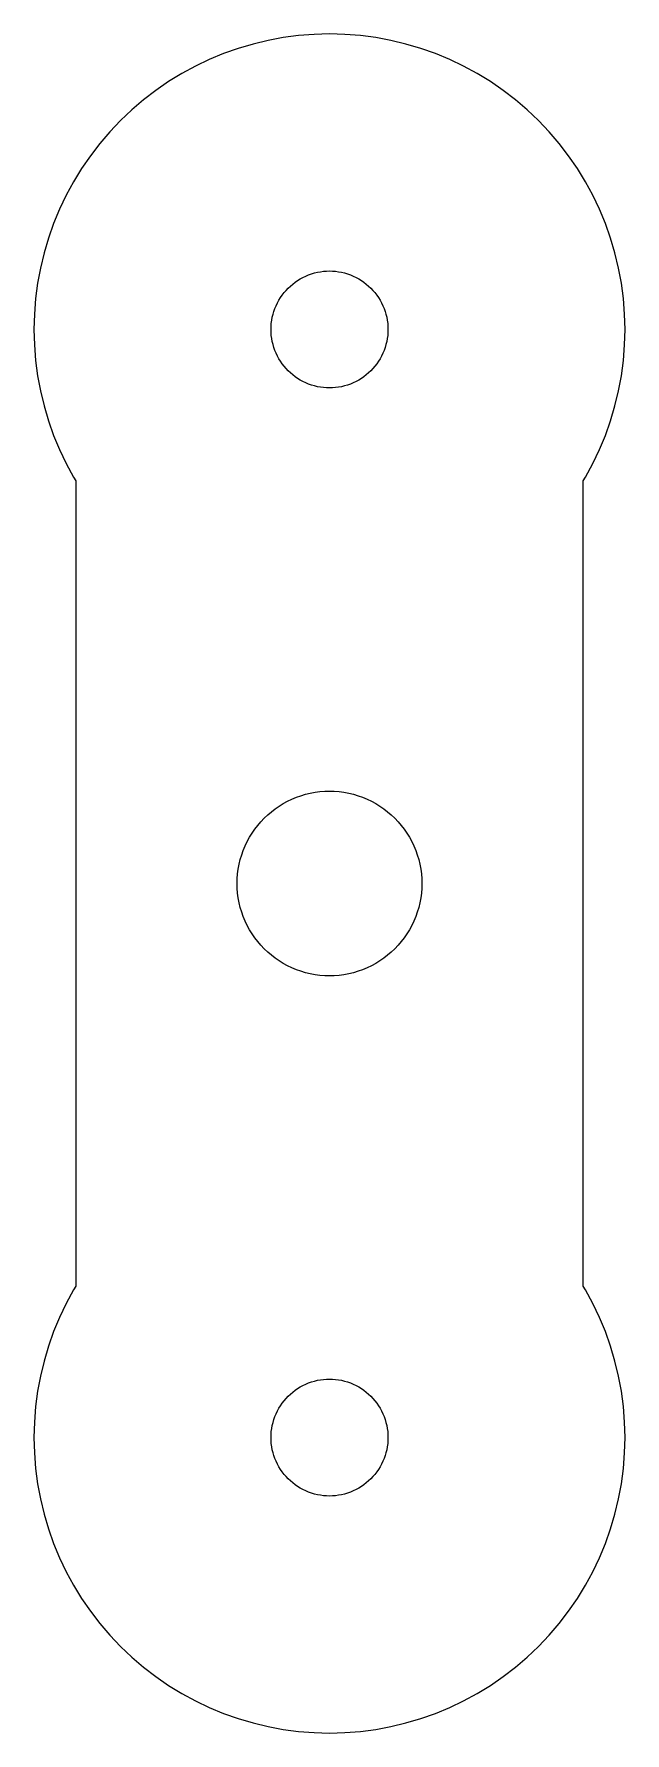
# Model space of a CAD drawing. Header units: metres. Extents: x -9.6 to 9.6, y -27.6 to 27.6.
import ezdxf

# ---------------------------------------------------------------- set-up
doc = ezdxf.new("R2010")
doc.units = ezdxf.units.M

msp = doc.modelspace()

# ---------------------------------------------------------------- linework, layer by layer
for p, q in [((0, 27.6), (-0.502424, 27.5868)), ((0.502424, 27.5868), (0, 27.6)), ((-2.96656, 27.1301), (-3.44033, 26.9624)), ((-2.48466, 27.2729), (-2.96656, 27.1301)), ((-1.99595, 27.3902), (-2.48466, 27.2729)), ((-1.50177, 27.4818), (-1.99595, 27.3902)), ((-1.00347, 27.5474), (-1.50177, 27.4818)), ((-0.502424, 27.5868), (-1.00347, 27.5474)), ((1.00347, 27.5474), (0.502424, 27.5868)), ((1.50177, 27.4818), (1.00347, 27.5474)), ((1.99595, 27.3902), (1.50177, 27.4818)), ((2.48466, 27.2729), (1.99595, 27.3902)), ((2.96656, 27.1301), (2.48466, 27.2729)), ((3.44033, 26.9624), (2.96656, 27.1301)), ((-4.35831, 26.5537), (-4.8, 26.3138)), ((-3.90467, 26.77), (-4.35831, 26.5537)), ((-3.44033, 26.9624), (-3.90467, 26.77)), ((3.90467, 26.77), (3.44033, 26.9624)), ((4.35831, 26.5537), (3.90467, 26.77)), ((4.8, 26.3138), (4.35831, 26.5537)), ((-5.22853, 26.0512), (-5.64274, 25.7666)), ((-4.8, 26.3138), (-5.22853, 26.0512)), ((5.22853, 26.0512), (4.8, 26.3138)), ((5.64274, 25.7666), (5.22853, 26.0512)), ((-6.04148, 25.4606), (-6.42365, 25.1342)), ((-5.64274, 25.7666), (-6.04148, 25.4606)), ((6.04148, 25.4606), (5.64274, 25.7666)), ((6.42365, 25.1342), (6.04148, 25.4606)), ((-6.42365, 25.1342), (-6.78822, 24.7882)), ((6.78822, 24.7882), (6.42365, 25.1342)), ((-7.13419, 24.4237), (-7.4606, 24.0415)), ((-6.78822, 24.7882), (-7.13419, 24.4237)), ((7.13419, 24.4237), (6.78822, 24.7882)), ((7.4606, 24.0415), (7.13419, 24.4237)), ((-7.4606, 24.0415), (-7.76656, 23.6427)), ((7.76656, 23.6427), (7.4606, 24.0415)), ((-8.05124, 23.2285), (-8.31384, 22.8)), ((-7.76656, 23.6427), (-8.05124, 23.2285)), ((8.05124, 23.2285), (7.76656, 23.6427)), ((8.31384, 22.8), (8.05124, 23.2285)), ((-8.31384, 22.8), (-8.55366, 22.3583)), ((8.55366, 22.3583), (8.31384, 22.8)), ((-8.55366, 22.3583), (-8.77004, 21.9047)), ((8.77004, 21.9047), (8.55366, 22.3583)), ((-8.77004, 21.9047), (-8.96237, 21.4403)), ((8.96237, 21.4403), (8.77004, 21.9047)), ((-8.96237, 21.4403), (-9.13014, 20.9666)), ((9.13014, 20.9666), (8.96237, 21.4403)), ((-9.27289, 20.4847), (-9.39022, 19.996)), ((-9.13014, 20.9666), (-9.27289, 20.4847)), ((9.27289, 20.4847), (9.13014, 20.9666)), ((9.39022, 19.996), (9.27289, 20.4847)), ((-9.39022, 19.996), (-9.48181, 19.5018)), ((-0.395032, 19.8585), (-0.297225, 19.8766)), ((-0.297225, 19.8766), (-0.198604, 19.8896)), ((-0.198604, 19.8896), (-0.099438, 19.8974)), ((-0.099438, 19.8974), (0, 19.9)), ((0, 19.9), (0.099438, 19.8974)), ((0.099438, 19.8974), (0.198604, 19.8896)), ((0.198604, 19.8896), (0.297225, 19.8766)), ((0.297225, 19.8766), (0.395032, 19.8585)), ((9.48181, 19.5018), (9.39022, 19.996)), ((-9.48181, 19.5018), (-9.54741, 19.0035)), ((-1.41197, 19.2713), (-1.3435, 19.3435)), ((-1.3435, 19.3435), (-1.27135, 19.412)), ((-1.27135, 19.412), (-1.19571, 19.4766)), ((-1.19571, 19.4766), (-1.11679, 19.5371)), ((-1.11679, 19.5371), (-1.03481, 19.5935)), ((-1.03481, 19.5935), (-0.95, 19.6454)), ((-0.95, 19.6454), (-0.862581, 19.6929)), ((-0.862581, 19.6929), (-0.772799, 19.7357)), ((-0.772799, 19.7357), (-0.680899, 19.7738)), ((-0.680899, 19.7738), (-0.587132, 19.807)), ((-0.587132, 19.807), (-0.491755, 19.8353)), ((-0.491755, 19.8353), (-0.395032, 19.8585)), ((0.395032, 19.8585), (0.491755, 19.8353)), ((0.491755, 19.8353), (0.587132, 19.807)), ((0.587132, 19.807), (0.680899, 19.7738)), ((0.680899, 19.7738), (0.772799, 19.7357)), ((0.772799, 19.7357), (0.862581, 19.6929)), ((0.862581, 19.6929), (0.95, 19.6454)), ((0.95, 19.6454), (1.03481, 19.5935)), ((1.03481, 19.5935), (1.11679, 19.5371)), ((1.11679, 19.5371), (1.19571, 19.4766)), ((1.19571, 19.4766), (1.27135, 19.412)), ((1.27135, 19.412), (1.3435, 19.3435)), ((1.3435, 19.3435), (1.41197, 19.2713)), ((9.54741, 19.0035), (9.48181, 19.5018)), ((-9.54741, 19.0035), (-9.58684, 18.5024)), ((-1.7738, 18.6809), (-1.73574, 18.7728)), ((-1.73574, 18.7728), (-1.69291, 18.8626)), ((-1.69291, 18.8626), (-1.64545, 18.95)), ((-1.64545, 18.95), (-1.59347, 19.0348)), ((-1.59347, 19.0348), (-1.53713, 19.1168)), ((-1.53713, 19.1168), (-1.47658, 19.1957)), ((-1.47658, 19.1957), (-1.41197, 19.2713)), ((1.41197, 19.2713), (1.47658, 19.1957)), ((1.47658, 19.1957), (1.53713, 19.1168)), ((1.53713, 19.1168), (1.59347, 19.0348)), ((1.59347, 19.0348), (1.64545, 18.95)), ((1.64545, 18.95), (1.69291, 18.8626)), ((1.69291, 18.8626), (1.73574, 18.7728)), ((1.73574, 18.7728), (1.7738, 18.6809)), ((9.58684, 18.5024), (9.54741, 19.0035)), ((-9.58684, 18.5024), (-9.6, 18)), ((-1.88959, 18.1986), (-1.87661, 18.2972)), ((-1.87661, 18.2972), (-1.85848, 18.395)), ((-1.85848, 18.395), (-1.83526, 18.4918)), ((-1.83526, 18.4918), (-1.80701, 18.5871)), ((-1.80701, 18.5871), (-1.7738, 18.6809)), ((1.7738, 18.6809), (1.80701, 18.5871)), ((1.80701, 18.5871), (1.83526, 18.4918)), ((1.83526, 18.4918), (1.85848, 18.395)), ((1.85848, 18.395), (1.87661, 18.2972)), ((1.87661, 18.2972), (1.88959, 18.1986)), ((9.6, 18), (9.58684, 18.5024)), ((-9.6, 18), (-9.58684, 17.4976)), ((-1.9, 18), (-1.8974, 18.0994)), ((-1.8974, 17.9006), (-1.9, 18)), ((-1.8974, 18.0994), (-1.88959, 18.1986)), ((-1.88959, 17.8014), (-1.8974, 17.9006)), ((-1.87661, 17.7028), (-1.88959, 17.8014)), ((-1.85848, 17.605), (-1.87661, 17.7028)), ((1.87661, 17.7028), (1.85848, 17.605)), ((1.88959, 17.8014), (1.87661, 17.7028)), ((1.88959, 18.1986), (1.8974, 18.0994)), ((1.8974, 17.9006), (1.88959, 17.8014)), ((1.8974, 18.0994), (1.9, 18)), ((1.9, 18), (1.8974, 17.9006)), ((9.58684, 17.4976), (9.6, 18)), ((-9.58684, 17.4976), (-9.54741, 16.9965)), ((-1.83526, 17.5082), (-1.85848, 17.605)), ((-1.80701, 17.4129), (-1.83526, 17.5082)), ((-1.7738, 17.3191), (-1.80701, 17.4129)), ((-1.73574, 17.2272), (-1.7738, 17.3191)), ((-1.69291, 17.1374), (-1.73574, 17.2272)), ((-1.64545, 17.05), (-1.69291, 17.1374)), ((1.69291, 17.1374), (1.64545, 17.05)), ((1.73574, 17.2272), (1.69291, 17.1374)), ((1.7738, 17.3191), (1.73574, 17.2272)), ((1.80701, 17.4129), (1.7738, 17.3191)), ((1.83526, 17.5082), (1.80701, 17.4129)), ((1.85848, 17.605), (1.83526, 17.5082)), ((9.54741, 16.9965), (9.58684, 17.4976)), ((-9.54741, 16.9965), (-9.48181, 16.4982)), ((-1.59347, 16.9652), (-1.64545, 17.05)), ((-1.53713, 16.8832), (-1.59347, 16.9652)), ((-1.47658, 16.8043), (-1.53713, 16.8832)), ((-1.41197, 16.7287), (-1.47658, 16.8043)), ((-1.3435, 16.6565), (-1.41197, 16.7287)), ((-1.27135, 16.588), (-1.3435, 16.6565)), ((-1.19571, 16.5234), (-1.27135, 16.588)), ((1.27135, 16.588), (1.19571, 16.5234)), ((1.3435, 16.6565), (1.27135, 16.588)), ((1.41197, 16.7287), (1.3435, 16.6565)), ((1.47658, 16.8043), (1.41197, 16.7287)), ((1.53713, 16.8832), (1.47658, 16.8043)), ((1.59347, 16.9652), (1.53713, 16.8832)), ((1.64545, 17.05), (1.59347, 16.9652)), ((9.48181, 16.4982), (9.54741, 16.9965)), ((-9.48181, 16.4982), (-9.39022, 16.004)), ((-1.11679, 16.4629), (-1.19571, 16.5234)), ((-1.03481, 16.4065), (-1.11679, 16.4629)), ((-0.95, 16.3546), (-1.03481, 16.4065)), ((-0.862581, 16.3071), (-0.95, 16.3546)), ((-0.772799, 16.2643), (-0.862581, 16.3071)), ((-0.680899, 16.2262), (-0.772799, 16.2643)), ((-0.587132, 16.193), (-0.680899, 16.2262)), ((-0.491755, 16.1647), (-0.587132, 16.193)), ((-0.395032, 16.1415), (-0.491755, 16.1647)), ((-0.297225, 16.1234), (-0.395032, 16.1415)), ((-0.198604, 16.1104), (-0.297225, 16.1234)), ((-0.099438, 16.1026), (-0.198604, 16.1104)), ((0, 16.1), (-0.099438, 16.1026)), ((0.099438, 16.1026), (0, 16.1)), ((0.198604, 16.1104), (0.099438, 16.1026)), ((0.297225, 16.1234), (0.198604, 16.1104)), ((0.395032, 16.1415), (0.297225, 16.1234)), ((0.491755, 16.1647), (0.395032, 16.1415)), ((0.587132, 16.193), (0.491755, 16.1647)), ((0.680899, 16.2262), (0.587132, 16.193)), ((0.772799, 16.2643), (0.680899, 16.2262)), ((0.862581, 16.3071), (0.772799, 16.2643)), ((0.95, 16.3546), (0.862581, 16.3071)), ((1.03481, 16.4065), (0.95, 16.3546)), ((1.11679, 16.4629), (1.03481, 16.4065)), ((1.19571, 16.5234), (1.11679, 16.4629)), ((9.39022, 16.004), (9.48181, 16.4982)), ((-9.39022, 16.004), (-9.27289, 15.5153)), ((-9.27289, 15.5153), (-9.13014, 15.0334)), ((9.13014, 15.0334), (9.27289, 15.5153)), ((9.27289, 15.5153), (9.39022, 16.004)), ((-9.13014, 15.0334), (-8.96237, 14.5597)), ((8.96237, 14.5597), (9.13014, 15.0334)), ((-8.96237, 14.5597), (-8.77004, 14.0953)), ((8.77004, 14.0953), (8.96237, 14.5597)), ((-8.77004, 14.0953), (-8.55366, 13.6417)), ((8.55366, 13.6417), (8.77004, 14.0953)), ((-8.55366, 13.6417), (-8.31384, 13.2)), ((8.31384, 13.2), (8.55366, 13.6417)), ((-8.31384, 13.2), (-8.24, 13.0795)), ((-8.24, 13.0795), (-8.24, -13.0795)), ((8.24, 13.0795), (8.31384, 13.2)), ((8.24, -13.0795), (8.24, 13.0795)), ((-1.22021, 2.74064), (-1.0751, 2.80074)), ((-1.0751, 2.80074), (-0.927051, 2.85317)), ((-0.927051, 2.85317), (-0.776457, 2.89778)), ((-0.776457, 2.89778), (-0.623734, 2.93444)), ((-0.623734, 2.93444), (-0.469303, 2.96306)), ((-0.469303, 2.96306), (-0.313585, 2.98357)), ((-0.313585, 2.98357), (-0.157007, 2.99589)), ((-0.157007, 2.99589), (0, 3)), ((0, 3), (0.157007, 2.99589)), ((0.157007, 2.99589), (0.313585, 2.98357)), ((0.313585, 2.98357), (0.469303, 2.96306)), ((0.469303, 2.96306), (0.623734, 2.93444)), ((0.623734, 2.93444), (0.776457, 2.89778)), ((0.776457, 2.89778), (0.927051, 2.85317)), ((0.927051, 2.85317), (1.0751, 2.80074)), ((1.0751, 2.80074), (1.22021, 2.74064)), ((-2.12132, 2.12132), (-2.00739, 2.22943)), ((-2.00739, 2.22943), (-1.88796, 2.33144)), ((-1.88796, 2.33144), (-1.76336, 2.42705)), ((-1.76336, 2.42705), (-1.63392, 2.51601)), ((-1.63392, 2.51601), (-1.5, 2.59808)), ((-1.5, 2.59808), (-1.36197, 2.67302)), ((-1.36197, 2.67302), (-1.22021, 2.74064)), ((1.22021, 2.74064), (1.36197, 2.67302)), ((1.36197, 2.67302), (1.5, 2.59808)), ((1.5, 2.59808), (1.63392, 2.51601)), ((1.63392, 2.51601), (1.76336, 2.42705)), ((1.76336, 2.42705), (1.88796, 2.33144)), ((1.88796, 2.33144), (2.00739, 2.22943)), ((2.00739, 2.22943), (2.12132, 2.12132)), ((-2.51601, 1.63392), (-2.42705, 1.76336)), ((-2.42705, 1.76336), (-2.33144, 1.88796)), ((-2.33144, 1.88796), (-2.22943, 2.00739)), ((-2.22943, 2.00739), (-2.12132, 2.12132)), ((2.12132, 2.12132), (2.22943, 2.00739)), ((2.22943, 2.00739), (2.33144, 1.88796)), ((2.33144, 1.88796), (2.42705, 1.76336)), ((2.42705, 1.76336), (2.51601, 1.63392)), ((-2.80074, 1.0751), (-2.74064, 1.22021)), ((-2.74064, 1.22021), (-2.67302, 1.36197)), ((-2.67302, 1.36197), (-2.59808, 1.5)), ((-2.59808, 1.5), (-2.51601, 1.63392)), ((2.51601, 1.63392), (2.59808, 1.5)), ((2.59808, 1.5), (2.67302, 1.36197)), ((2.67302, 1.36197), (2.74064, 1.22021)), ((2.74064, 1.22021), (2.80074, 1.0751)), ((-2.96306, 0.469303), (-2.93444, 0.623734)), ((-2.93444, 0.623734), (-2.89778, 0.776457)), ((-2.89778, 0.776457), (-2.85317, 0.927051)), ((-2.85317, 0.927051), (-2.80074, 1.0751)), ((2.80074, 1.0751), (2.85317, 0.927051)), ((2.85317, 0.927051), (2.89778, 0.776457)), ((2.89778, 0.776457), (2.93444, 0.623734)), ((2.93444, 0.623734), (2.96306, 0.469303)), ((-3, 0), (-2.99589, 0.157007)), ((-2.99589, -0.157007), (-3, 0)), ((-2.99589, 0.157007), (-2.98357, 0.313585)), ((-2.98357, 0.313585), (-2.96306, 0.469303)), ((2.96306, 0.469303), (2.98357, 0.313585)), ((2.98357, 0.313585), (2.99589, 0.157007)), ((2.99589, 0.157007), (3, 0)), ((3, 0), (2.99589, -0.157007)), ((-2.98357, -0.313585), (-2.99589, -0.157007)), ((-2.96306, -0.469303), (-2.98357, -0.313585)), ((-2.93444, -0.623734), (-2.96306, -0.469303)), ((2.96306, -0.469303), (2.93444, -0.623734)), ((2.98357, -0.313585), (2.96306, -0.469303)), ((2.99589, -0.157007), (2.98357, -0.313585)), ((-2.89778, -0.776457), (-2.93444, -0.623734)), ((-2.85317, -0.927051), (-2.89778, -0.776457)), ((-2.80074, -1.0751), (-2.85317, -0.927051)), ((-2.74064, -1.22021), (-2.80074, -1.0751)), ((2.80074, -1.0751), (2.74064, -1.22021)), ((2.85317, -0.927051), (2.80074, -1.0751)), ((2.89778, -0.776457), (2.85317, -0.927051)), ((2.93444, -0.623734), (2.89778, -0.776457)), ((-2.67302, -1.36197), (-2.74064, -1.22021)), ((-2.59808, -1.5), (-2.67302, -1.36197)), ((-2.51601, -1.63392), (-2.59808, -1.5)), ((-2.42705, -1.76336), (-2.51601, -1.63392)), ((2.51601, -1.63392), (2.42705, -1.76336)), ((2.59808, -1.5), (2.51601, -1.63392)), ((2.67302, -1.36197), (2.59808, -1.5)), ((2.74064, -1.22021), (2.67302, -1.36197)), ((-2.33144, -1.88796), (-2.42705, -1.76336)), ((-2.22943, -2.00739), (-2.33144, -1.88796)), ((-2.12132, -2.12132), (-2.22943, -2.00739)), ((-2.00739, -2.22943), (-2.12132, -2.12132)), ((2.12132, -2.12132), (2.00739, -2.22943)), ((2.22943, -2.00739), (2.12132, -2.12132)), ((2.33144, -1.88796), (2.22943, -2.00739)), ((2.42705, -1.76336), (2.33144, -1.88796)), ((-1.88796, -2.33144), (-2.00739, -2.22943)), ((-1.76336, -2.42705), (-1.88796, -2.33144)), ((-1.63392, -2.51601), (-1.76336, -2.42705)), ((-1.5, -2.59808), (-1.63392, -2.51601)), ((-1.36197, -2.67302), (-1.5, -2.59808)), ((-1.22021, -2.74064), (-1.36197, -2.67302)), ((-1.0751, -2.80074), (-1.22021, -2.74064)), ((1.22021, -2.74064), (1.0751, -2.80074)), ((1.36197, -2.67302), (1.22021, -2.74064)), ((1.5, -2.59808), (1.36197, -2.67302)), ((1.63392, -2.51601), (1.5, -2.59808)), ((1.76336, -2.42705), (1.63392, -2.51601)), ((1.88796, -2.33144), (1.76336, -2.42705)), ((2.00739, -2.22943), (1.88796, -2.33144)), ((-0.927051, -2.85317), (-1.0751, -2.80074)), ((-0.776457, -2.89778), (-0.927051, -2.85317)), ((-0.623734, -2.93444), (-0.776457, -2.89778)), ((-0.469303, -2.96306), (-0.623734, -2.93444)), ((-0.313585, -2.98357), (-0.469303, -2.96306)), ((-0.157007, -2.99589), (-0.313585, -2.98357)), ((0, -3), (-0.157007, -2.99589)), ((0.157007, -2.99589), (0, -3)), ((0.313585, -2.98357), (0.157007, -2.99589)), ((0.469303, -2.96306), (0.313585, -2.98357)), ((0.623734, -2.93444), (0.469303, -2.96306)), ((0.776457, -2.89778), (0.623734, -2.93444)), ((0.927051, -2.85317), (0.776457, -2.89778)), ((1.0751, -2.80074), (0.927051, -2.85317)), ((-8.31384, -13.2), (-8.55366, -13.6417)), ((-8.24, -13.0795), (-8.31384, -13.2)), ((8.31384, -13.2), (8.24, -13.0795)), ((8.55366, -13.6417), (8.31384, -13.2)), ((-8.55366, -13.6417), (-8.77004, -14.0953)), ((8.77004, -14.0953), (8.55366, -13.6417)), ((-8.77004, -14.0953), (-8.96237, -14.5597)), ((8.96237, -14.5597), (8.77004, -14.0953)), ((-8.96237, -14.5597), (-9.13014, -15.0334)), ((9.13014, -15.0334), (8.96237, -14.5597)), ((-9.13014, -15.0334), (-9.27289, -15.5153)), ((9.27289, -15.5153), (9.13014, -15.0334)), ((-9.39022, -16.004), (-9.48181, -16.4982)), ((-9.27289, -15.5153), (-9.39022, -16.004)), ((9.39022, -16.004), (9.27289, -15.5153)), ((9.48181, -16.4982), (9.39022, -16.004)), ((-9.48181, -16.4982), (-9.54741, -16.9965)), ((-1.27135, -16.588), (-1.19571, -16.5234)), ((-1.19571, -16.5234), (-1.11679, -16.4629)), ((-1.11679, -16.4629), (-1.03481, -16.4065)), ((-1.03481, -16.4065), (-0.95, -16.3546)), ((-0.95, -16.3546), (-0.862581, -16.3071)), ((-0.862581, -16.3071), (-0.772799, -16.2643)), ((-0.772799, -16.2643), (-0.680899, -16.2262)), ((-0.680899, -16.2262), (-0.587132, -16.193)), ((-0.587132, -16.193), (-0.491755, -16.1647)), ((-0.491755, -16.1647), (-0.395032, -16.1415)), ((-0.395032, -16.1415), (-0.297225, -16.1234)), ((-0.297225, -16.1234), (-0.198604, -16.1104)), ((-0.198604, -16.1104), (-0.099438, -16.1026)), ((-0.099438, -16.1026), (0, -16.1)), ((0, -16.1), (0.099438, -16.1026)), ((0.099438, -16.1026), (0.198604, -16.1104)), ((0.198604, -16.1104), (0.297225, -16.1234)), ((0.297225, -16.1234), (0.395032, -16.1415)), ((0.395032, -16.1415), (0.491755, -16.1647)), ((0.491755, -16.1647), (0.587132, -16.193)), ((0.587132, -16.193), (0.680899, -16.2262)), ((0.680899, -16.2262), (0.772799, -16.2643)), ((0.772799, -16.2643), (0.862581, -16.3071)), ((0.862581, -16.3071), (0.95, -16.3546)), ((0.95, -16.3546), (1.03481, -16.4065)), ((1.03481, -16.4065), (1.11679, -16.4629)), ((1.11679, -16.4629), (1.19571, -16.5234)), ((1.19571, -16.5234), (1.27135, -16.588)), ((9.54741, -16.9965), (9.48181, -16.4982)), ((-9.54741, -16.9965), (-9.58684, -17.4976)), ((-1.69291, -17.1374), (-1.64545, -17.05)), ((-1.64545, -17.05), (-1.59347, -16.9652)), ((-1.59347, -16.9652), (-1.53713, -16.8832)), ((-1.53713, -16.8832), (-1.47658, -16.8043)), ((-1.47658, -16.8043), (-1.41197, -16.7287)), ((-1.41197, -16.7287), (-1.3435, -16.6565)), ((-1.3435, -16.6565), (-1.27135, -16.588)), ((1.27135, -16.588), (1.3435, -16.6565)), ((1.3435, -16.6565), (1.41197, -16.7287)), ((1.41197, -16.7287), (1.47658, -16.8043)), ((1.47658, -16.8043), (1.53713, -16.8832)), ((1.53713, -16.8832), (1.59347, -16.9652)), ((1.59347, -16.9652), (1.64545, -17.05)), ((1.64545, -17.05), (1.69291, -17.1374)), ((9.58684, -17.4976), (9.54741, -16.9965)), ((-9.58684, -17.4976), (-9.6, -18)), ((-1.87661, -17.7028), (-1.85848, -17.605)), ((-1.85848, -17.605), (-1.83526, -17.5082)), ((-1.83526, -17.5082), (-1.80701, -17.4129)), ((-1.80701, -17.4129), (-1.7738, -17.3191)), ((-1.7738, -17.3191), (-1.73574, -17.2272)), ((-1.73574, -17.2272), (-1.69291, -17.1374)), ((1.69291, -17.1374), (1.73574, -17.2272)), ((1.73574, -17.2272), (1.7738, -17.3191)), ((1.7738, -17.3191), (1.80701, -17.4129)), ((1.80701, -17.4129), (1.83526, -17.5082)), ((1.83526, -17.5082), (1.85848, -17.605)), ((1.85848, -17.605), (1.87661, -17.7028)), ((9.6, -18), (9.58684, -17.4976)), ((-9.6, -18), (-9.58684, -18.5024)), ((-1.9, -18), (-1.8974, -17.9006)), ((-1.8974, -18.0994), (-1.9, -18)), ((-1.8974, -17.9006), (-1.88959, -17.8014)), ((-1.88959, -18.1986), (-1.8974, -18.0994)), ((-1.88959, -17.8014), (-1.87661, -17.7028)), ((-1.87661, -18.2972), (-1.88959, -18.1986)), ((1.87661, -17.7028), (1.88959, -17.8014)), ((1.88959, -18.1986), (1.87661, -18.2972)), ((1.88959, -17.8014), (1.8974, -17.9006)), ((1.8974, -18.0994), (1.88959, -18.1986)), ((1.8974, -17.9006), (1.9, -18)), ((1.9, -18), (1.8974, -18.0994)), ((9.58684, -18.5024), (9.6, -18)), ((-9.58684, -18.5024), (-9.54741, -19.0035)), ((-1.85848, -18.395), (-1.87661, -18.2972)), ((-1.83526, -18.4918), (-1.85848, -18.395)), ((-1.80701, -18.5871), (-1.83526, -18.4918)), ((-1.7738, -18.6809), (-1.80701, -18.5871)), ((-1.73574, -18.7728), (-1.7738, -18.6809)), ((1.7738, -18.6809), (1.73574, -18.7728)), ((1.80701, -18.5871), (1.7738, -18.6809)), ((1.83526, -18.4918), (1.80701, -18.5871)), ((1.85848, -18.395), (1.83526, -18.4918)), ((1.87661, -18.2972), (1.85848, -18.395)), ((9.54741, -19.0035), (9.58684, -18.5024)), ((-9.54741, -19.0035), (-9.48181, -19.5018)), ((-1.69291, -18.8626), (-1.73574, -18.7728)), ((-1.64545, -18.95), (-1.69291, -18.8626)), ((-1.59347, -19.0348), (-1.64545, -18.95)), ((-1.53713, -19.1168), (-1.59347, -19.0348)), ((-1.47658, -19.1957), (-1.53713, -19.1168)), ((-1.41197, -19.2713), (-1.47658, -19.1957)), ((-1.3435, -19.3435), (-1.41197, -19.2713)), ((1.41197, -19.2713), (1.3435, -19.3435)), ((1.47658, -19.1957), (1.41197, -19.2713)), ((1.53713, -19.1168), (1.47658, -19.1957)), ((1.59347, -19.0348), (1.53713, -19.1168)), ((1.64545, -18.95), (1.59347, -19.0348)), ((1.69291, -18.8626), (1.64545, -18.95)), ((1.73574, -18.7728), (1.69291, -18.8626)), ((9.48181, -19.5018), (9.54741, -19.0035)), ((-9.48181, -19.5018), (-9.39022, -19.996)), ((-1.27135, -19.412), (-1.3435, -19.3435)), ((-1.19571, -19.4766), (-1.27135, -19.412)), ((-1.11679, -19.5371), (-1.19571, -19.4766)), ((-1.03481, -19.5935), (-1.11679, -19.5371)), ((-0.95, -19.6454), (-1.03481, -19.5935)), ((-0.862581, -19.6929), (-0.95, -19.6454)), ((-0.772799, -19.7357), (-0.862581, -19.6929)), ((-0.680899, -19.7738), (-0.772799, -19.7357)), ((-0.587132, -19.807), (-0.680899, -19.7738)), ((-0.491755, -19.8353), (-0.587132, -19.807)), ((-0.395032, -19.8585), (-0.491755, -19.8353)), ((-0.297225, -19.8766), (-0.395032, -19.8585)), ((0.395032, -19.8585), (0.297225, -19.8766)), ((0.491755, -19.8353), (0.395032, -19.8585)), ((0.587132, -19.807), (0.491755, -19.8353)), ((0.680899, -19.7738), (0.587132, -19.807)), ((0.772799, -19.7357), (0.680899, -19.7738)), ((0.862581, -19.6929), (0.772799, -19.7357)), ((0.95, -19.6454), (0.862581, -19.6929)), ((1.03481, -19.5935), (0.95, -19.6454)), ((1.11679, -19.5371), (1.03481, -19.5935)), ((1.19571, -19.4766), (1.11679, -19.5371)), ((1.27135, -19.412), (1.19571, -19.4766)), ((1.3435, -19.3435), (1.27135, -19.412)), ((9.39022, -19.996), (9.48181, -19.5018)), ((-9.39022, -19.996), (-9.27289, -20.4847)), ((-0.198604, -19.8896), (-0.297225, -19.8766)), ((-0.099438, -19.8974), (-0.198604, -19.8896)), ((0, -19.9), (-0.099438, -19.8974)), ((0.099438, -19.8974), (0, -19.9)), ((0.198604, -19.8896), (0.099438, -19.8974)), ((0.297225, -19.8766), (0.198604, -19.8896)), ((9.27289, -20.4847), (9.39022, -19.996)), ((-9.27289, -20.4847), (-9.13014, -20.9666)), ((-9.13014, -20.9666), (-8.96237, -21.4403)), ((8.96237, -21.4403), (9.13014, -20.9666)), ((9.13014, -20.9666), (9.27289, -20.4847)), ((-8.96237, -21.4403), (-8.77004, -21.9047)), ((8.77004, -21.9047), (8.96237, -21.4403)), ((-8.77004, -21.9047), (-8.55366, -22.3583)), ((8.55366, -22.3583), (8.77004, -21.9047)), ((-8.55366, -22.3583), (-8.31384, -22.8)), ((8.31384, -22.8), (8.55366, -22.3583)), ((-8.31384, -22.8), (-8.05124, -23.2285)), ((8.05124, -23.2285), (8.31384, -22.8)), ((-8.05124, -23.2285), (-7.76656, -23.6427)), ((-7.76656, -23.6427), (-7.4606, -24.0415)), ((7.4606, -24.0415), (7.76656, -23.6427)), ((7.76656, -23.6427), (8.05124, -23.2285)), ((-7.4606, -24.0415), (-7.13419, -24.4237)), ((7.13419, -24.4237), (7.4606, -24.0415)), ((-7.13419, -24.4237), (-6.78822, -24.7882)), ((-6.78822, -24.7882), (-6.42365, -25.1342)), ((6.42365, -25.1342), (6.78822, -24.7882)), ((6.78822, -24.7882), (7.13419, -24.4237)), ((-6.42365, -25.1342), (-6.04148, -25.4606)), ((6.04148, -25.4606), (6.42365, -25.1342)), ((-6.04148, -25.4606), (-5.64274, -25.7666)), ((-5.64274, -25.7666), (-5.22853, -26.0512)), ((5.22853, -26.0512), (5.64274, -25.7666)), ((5.64274, -25.7666), (6.04148, -25.4606)), ((-5.22853, -26.0512), (-4.8, -26.3138)), ((-4.8, -26.3138), (-4.35831, -26.5537)), ((4.35831, -26.5537), (4.8, -26.3138)), ((4.8, -26.3138), (5.22853, -26.0512)), ((-4.35831, -26.5537), (-3.90467, -26.77)), ((-3.90467, -26.77), (-3.44033, -26.9624)), ((-3.44033, -26.9624), (-2.96656, -27.1301)), ((2.96656, -27.1301), (3.44033, -26.9624)), ((3.44033, -26.9624), (3.90467, -26.77)), ((3.90467, -26.77), (4.35831, -26.5537)), ((-2.96656, -27.1301), (-2.48466, -27.2729)), ((-2.48466, -27.2729), (-1.99595, -27.3902)), ((-1.99595, -27.3902), (-1.50177, -27.4818)), ((-1.50177, -27.4818), (-1.00347, -27.5474)), ((-1.00347, -27.5474), (-0.502424, -27.5868)), ((-0.502424, -27.5868), (0, -27.6)), ((0, -27.6), (0.502424, -27.5868)), ((0.502424, -27.5868), (1.00347, -27.5474)), ((1.00347, -27.5474), (1.50177, -27.4818)), ((1.50177, -27.4818), (1.99595, -27.3902)), ((1.99595, -27.3902), (2.48466, -27.2729)), ((2.48466, -27.2729), (2.96656, -27.1301))]:
    msp.add_line(p, q)

doc.saveas('drawing.dxf')
